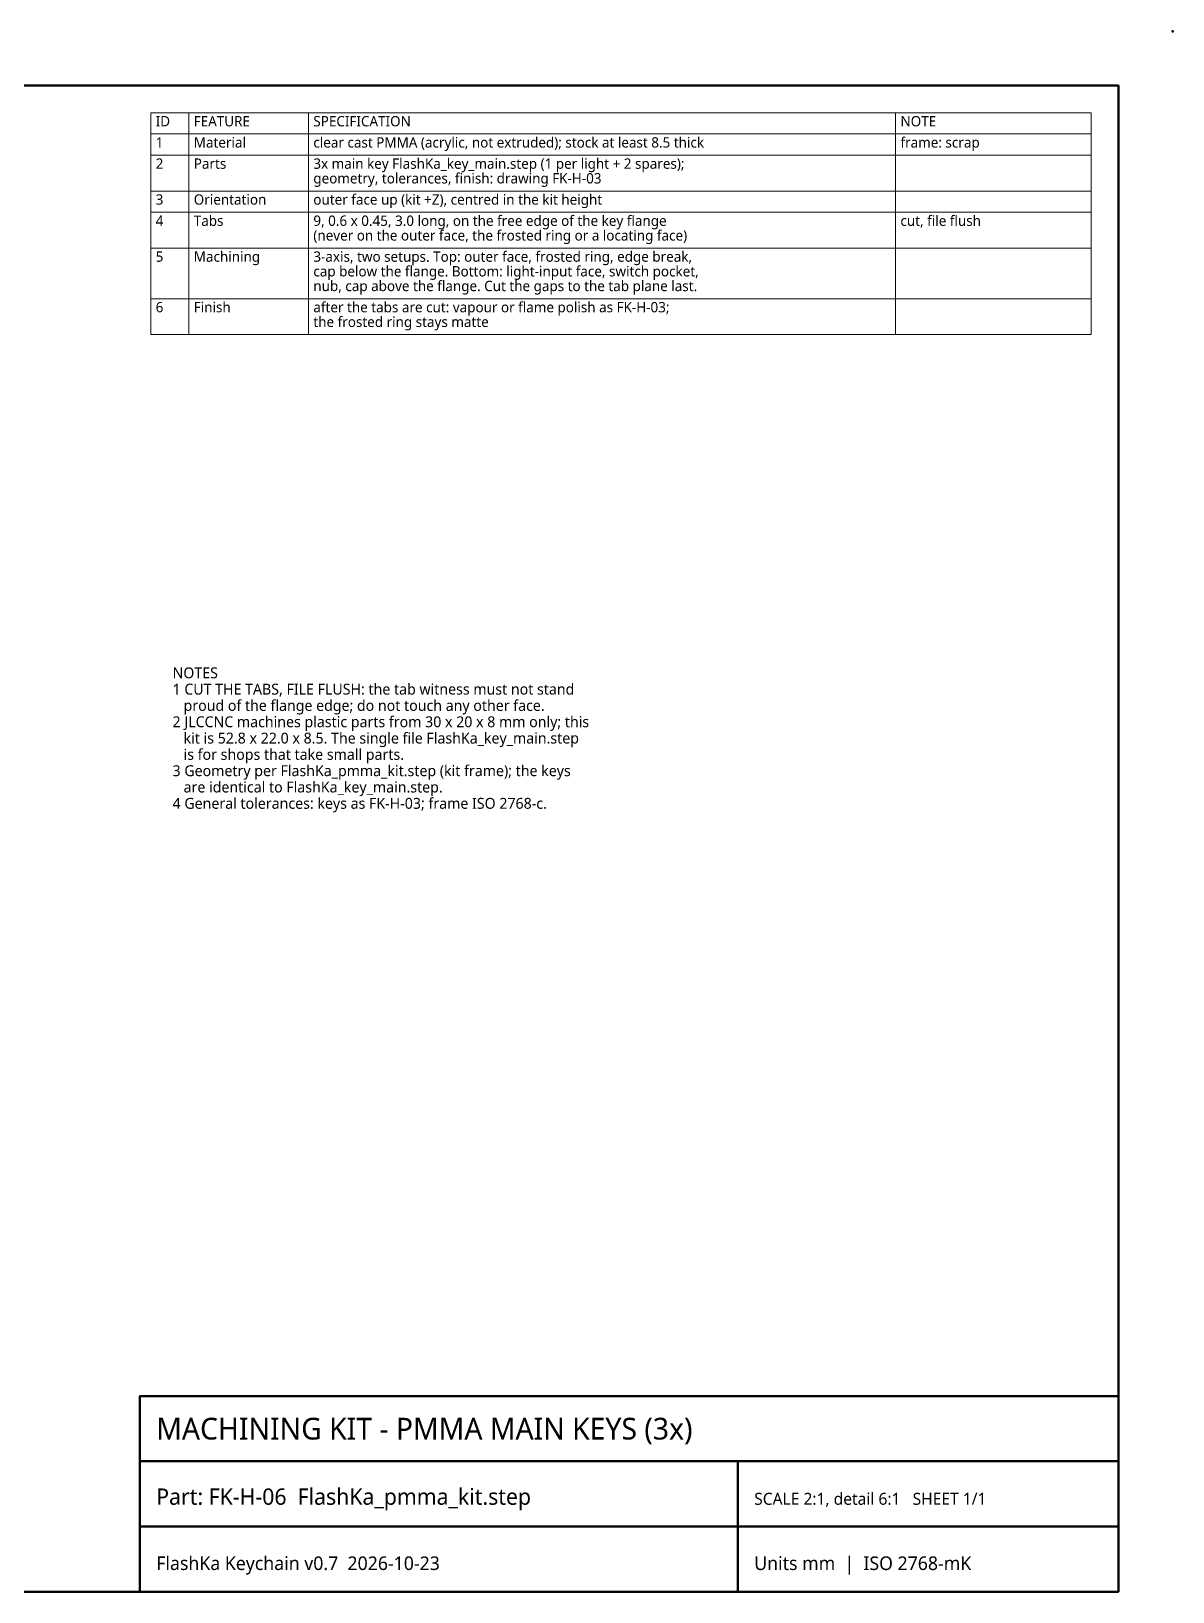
# Model space of a CAD drawing. Header units: millimetres. Extents: x 0 to 420, y 0 to 297.
# Drawn here: x 210 to 420, y 10 to 297 of the extents above; entities that cross this region are included whole.
import ezdxf

# ---------------------------------------------------------------- set-up
doc = ezdxf.new("R2010")
doc.units = ezdxf.units.MM
for name, color, linetype, lineweight in [('BORDER', 7, 'Continuous', 50), ('TABLE', 7, 'Continuous', 18), ('TEXT', 7, 'Continuous', 18)]:
    doc.layers.add(name, color=color, linetype=linetype, lineweight=lineweight)
doc.styles.add('OpenSans', font='OpenSans-Regular.ttf')

msp = doc.modelspace()

# ---------------------------------------------------------------- linework, layer by layer
at = {"layer": 'BORDER'}
for p, q in [((230, 34), (410, 34)), ((340, 10), (340, 34)), ((230, 22), (410, 22))]:
    msp.add_line(p, q, dxfattribs=at)
for points in [[(10, 10), (410, 10), (410, 287), (10, 287)], [(230, 10), (410, 10), (410, 46), (230, 46)]]:
    msp.add_lwpolyline(points, close=True, dxfattribs=at)
msp.add_point((420, 297), dxfattribs=at)
at = {"layer": 'TABLE'}
for p, q in [((232, 282), (405, 282)), ((232, 282), (232, 241.2)), ((239, 282), (239, 241.2)), ((261, 282), (261, 241.2)), ((369, 282), (369, 241.2)), ((405, 282), (405, 241.2)), ((232, 278.1), (405, 278.1)), ((232, 274.2), (405, 274.2)), ((232, 267.6), (405, 267.6)), ((232, 263.7), (405, 263.7)), ((232, 257.1), (405, 257.1)), ((232, 247.8), (405, 247.8)), ((232, 241.2), (405, 241.2))]:
    msp.add_line(p, q, dxfattribs=at)

# ---------------------------------------------------------------- texts
at = {"layer": 'TEXT', "style": 'OpenSans'}
for s, height, p in [('ID', 1.9, (232.9, 279.5)), ('FEATURE', 1.9, (239.9, 279.5)), ('SPECIFICATION', 1.9, (261.9, 279.5)), ('NOTE', 1.9, (369.9, 279.5)), ('1', 1.9, (232.9, 275.6)), ('Material', 1.9, (239.9, 275.6)), ('clear cast PMMA (acrylic, not extruded); stock at least 8.5 thick', 1.9, (261.9, 275.6)), ('frame: scrap', 1.9, (369.9, 275.6)), ('2', 1.9, (232.9, 271.7)), ('Parts', 1.9, (239.9, 271.7)), ('3x main key FlashKa_key_main.step (1 per light + 2 spares);', 1.9, (261.9, 271.7)), ('geometry, tolerances, finish: drawing FK-H-03', 1.9, (261.9, 269)), ('3', 1.9, (232.9, 265.1)), ('Orientation', 1.9, (239.9, 265.1)), ('outer face up (kit +Z), centred in the kit height', 1.9, (261.9, 265.1)), ('4', 1.9, (232.9, 261.2)), ('Tabs', 1.9, (239.9, 261.2)), ('9, 0.6 x 0.45, 3.0 long, on the free edge of the key flange', 1.9, (261.9, 261.2)), ('cut, file flush', 1.9, (369.9, 261.2)), ('(never on the outer face, the frosted ring or a locating face)', 1.9, (261.9, 258.5)), ('5', 1.9, (232.9, 254.6)), ('Machining', 1.9, (239.9, 254.6)), ('3-axis, two setups. Top: outer face, frosted ring, edge break,', 1.9, (261.9, 254.6)), ('cap below the flange. Bottom: light-input face, switch pocket,', 1.9, (261.9, 251.9)), ('nub, cap above the flange. Cut the gaps to the tab plane last.', 1.9, (261.9, 249.2)), ('6', 1.9, (232.9, 245.3)), ('Finish', 1.9, (239.9, 245.3)), ('after the tabs are cut: vapour or flame polish as FK-H-03;', 1.9, (261.9, 245.3)), ('the frosted ring stays matte', 1.9, (261.9, 242.6)), ('NOTES', 2, (236, 178)), ('1 CUT THE TABS, FILE FLUSH: the tab witness must not stand', 2, (236, 175)), ('   proud of the flange edge; do not touch any other face.', 2, (236, 172)), ('2 JLCCNC machines plastic parts from 30 x 20 x 8 mm only; this', 2, (236, 169)), ('   kit is 52.8 x 22.0 x 8.5. The single file FlashKa_key_main.step', 2, (236, 166)), ('   is for shops that take small parts.', 2, (236, 163)), ('3 Geometry per FlashKa_pmma_kit.step (kit frame); the keys', 2, (236, 160)), ('   are identical to FlashKa_key_main.step.', 2, (236, 157)), ('4 General tolerances: keys as FK-H-03; frame ISO 2768-c.', 2, (236, 154)), ('MACHINING KIT - PMMA MAIN KEYS (3x)', 4, (233, 38)), ('Part: FK-H-06  FlashKa_pmma_kit.step', 3, (233, 26)), ('SCALE 2:1, detail 6:1   SHEET 1/1', 2.2, (343, 26)), ('FlashKa Keychain v0.7  2026-10-23', 2.5, (233, 14)), ('Units mm  |  ISO 2768-mK', 2.5, (343, 14))]:
    msp.add_text(s, height=height, dxfattribs=at).set_placement(p)

doc.saveas('drawing.dxf')
